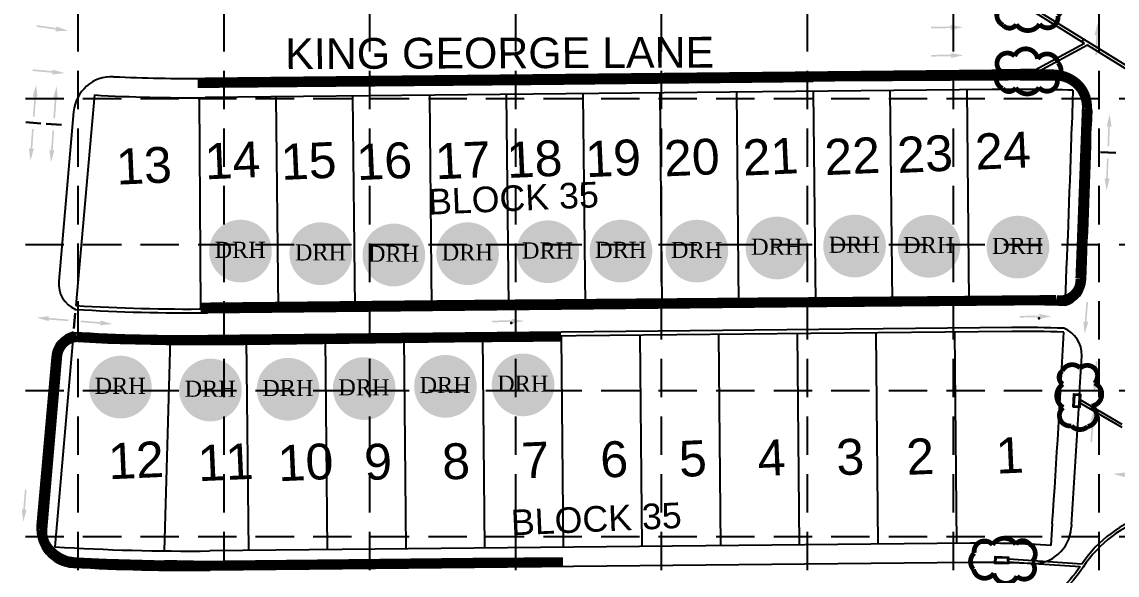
# Model space of a CAD drawing. Header units: feet. Extents: x 6037 to 11520, y 4436 to 7866.
# Drawn here: x 9601 to 10243, y 6300 to 6624 of the extents above; entities that cross this region are included whole.
import ezdxf
from ezdxf.enums import TextEntityAlignment as Align

# ---------------------------------------------------------------- set-up
doc = ezdxf.new("R2010")
doc.units = ezdxf.units.FT
doc.header["$LTSCALE"] = 0.4
doc.header["$MEASUREMENT"] = 0
doc.linetypes.add('DASHED2', pattern=[0.375, 0.25, -0.125])
doc.linetypes.add('HIDDEN', pattern=[0.375, 0.25, -0.125])
for name, color, linetype in [('1 BLOCK NUMBER', 7, 'Continuous'), ('1 DR HORTON LOT', 7, 'Continuous'), ('1 EROSION BLANKET', 84, 'Continuous'), ('1 LOT NUMBER', 7, 'Continuous'), ('1 STREET NAMES', 7, 'Continuous'), ('BASE', 7, 'Continuous'), ('grid', 254, 'HIDDEN'), ('LOTLINE', 7, 'Continuous'), ('PAVING', 7, 'Continuous'), ('ROW', 7, 'Continuous'), ('STORM', 7, 'Continuous'), ('STORM INLET', 7, 'Continuous')]:
    doc.layers.add(name, color=color, linetype=linetype)
doc.styles.add('DRHorton', font='dutcheb.ttf')
doc.styles.get("Standard").update_dxf_attribs({"font": 'ARIAL.TTF'})

# ---------------------------------------------------------------- blocks, each defined once
blk = doc.blocks.new('DRHorton')
h = blk.add_hatch(color=1)
h.paths.add_polyline_path([(78.7, 25.78, 1), (40.43, 25.78, 1)])
h.paths.add_polyline_path([(42.33, 17.91), (76.5, 17.91), (76.5, 34.87), (42.33, 34.87)], flags=24)
at = {"layer": 'BASE', "color": 176, "style": 'DRHorton'}
blk.add_text('DRH', height=9.814, dxfattribs=at).set_placement((59.39, 21.64), align=Align.CENTER)

msp = doc.modelspace()

# ---------------------------------------------------------------- hatches: boundary and pattern name
at = {"layer": 'PAVING'}
h = msp.add_hatch(color=256, dxfattribs=at)
edge = h.paths.add_edge_path()
edge.add_line((9620.86, 6620.64), (9621.38, 6619.99))
edge.add_line((9621.38, 6619.99), (9609.6, 6621.74))
edge.add_line((9609.6, 6621.74), (9609.45, 6620.78))
edge.add_line((9609.45, 6620.78), (9621.23, 6619.03))
edge.add_line((9621.23, 6619.03), (9620.52, 6618.45))
edge.add_line((9620.52, 6618.45), (9620.52, 6618.45))
edge.add_ellipse((9621.12, 6618.31), major_axis=(-0.623, 0.092), ratio=0.285714, start_angle=345.50328, end_angle=485.83153)
edge.add_line((9621.46, 6618.11), (9621.46, 6618.12))
edge.add_line((9621.46, 6618.12), (9628.03, 6618.48))
edge.add_line((9628.03, 6618.48), (9621.84, 6620.69))
edge.add_line((9621.84, 6620.69), (9621.84, 6620.69))
edge.add_ellipse((9621.46, 6620.6), major_axis=(-0.623, 0.092), ratio=0.285714, start_angle=235.27307, end_angle=377.18267)
edge.add_line((9620.86, 6620.64), (9620.86, 6620.64))
edge.add_line((9620.86, 6620.64), (9620.86, 6620.64))
edge.add_line((9620.86, 6620.64), (9620.86, 6620.64))
h = msp.add_hatch(color=256, dxfattribs=at)
edge = h.paths.add_edge_path()
edge.add_line((10145.32, 6621.51), (10145.93, 6620.95))
edge.add_line((10145.93, 6620.95), (10134.02, 6620.84))
edge.add_line((10134.02, 6620.84), (10134.03, 6619.87))
edge.add_line((10134.03, 6619.87), (10145.94, 6619.99))
edge.add_line((10145.94, 6619.99), (10145.33, 6619.3))
edge.add_line((10145.33, 6619.3), (10145.33, 6619.3))
edge.add_ellipse((10145.94, 6619.26), major_axis=(-0.63, -0.006), ratio=0.285714, start_angle=345.50328, end_angle=485.83153)
edge.add_line((10146.31, 6619.11), (10146.31, 6619.12))
edge.add_line((10146.31, 6619.12), (10152.74, 6620.5))
edge.add_line((10152.74, 6620.5), (10146.28, 6621.72))
edge.add_line((10146.28, 6621.72), (10146.28, 6621.72))
edge.add_ellipse((10145.92, 6621.57), major_axis=(-0.63, -0.006), ratio=0.285714, start_angle=235.27307, end_angle=377.18267)
edge.add_line((10145.32, 6621.51), (10145.32, 6621.51))
edge.add_line((10145.32, 6621.51), (10145.32, 6621.51))
edge.add_line((10145.32, 6621.51), (10145.32, 6621.51))
h = msp.add_hatch(color=256, dxfattribs=at)
edge = h.paths.add_edge_path()
edge.add_line((10232.41, 6615.54), (10231.88, 6616.17))
edge.add_line((10231.88, 6616.17), (10231.33, 6604.27))
edge.add_line((10231.33, 6604.27), (10230.37, 6604.32))
edge.add_line((10230.37, 6604.32), (10230.91, 6616.21))
edge.add_line((10230.91, 6616.21), (10230.2, 6615.63))
edge.add_line((10230.2, 6615.63), (10230.2, 6615.63))
edge.add_ellipse((10230.18, 6616.24), major_axis=(-0.029, -0.629), ratio=0.285714, start_angle=-125.83153, end_angle=14.49672, ccw=False)
edge.add_line((10230.05, 6616.61), (10230.05, 6616.61))
edge.add_line((10230.05, 6616.61), (10231.67, 6622.99))
edge.add_line((10231.67, 6622.99), (10232.66, 6616.49))
edge.add_line((10232.66, 6616.49), (10232.66, 6616.49))
edge.add_ellipse((10232.49, 6616.14), major_axis=(-0.029, -0.629), ratio=0.285714, start_angle=-17.18267, end_angle=124.72693, ccw=False)
edge.add_line((10232.41, 6615.54), (10232.41, 6615.54))
edge.add_line((10232.41, 6615.54), (10232.41, 6615.54))
edge.add_line((10232.41, 6615.54), (10232.41, 6615.54))
h = msp.add_hatch(color=256, dxfattribs=at)
edge = h.paths.add_edge_path()
edge.add_line((10145.42, 6605.02), (10146.03, 6604.47))
edge.add_line((10146.03, 6604.47), (10134.12, 6604.28))
edge.add_line((10134.12, 6604.28), (10134.14, 6603.32))
edge.add_line((10134.14, 6603.32), (10146.05, 6603.5))
edge.add_line((10146.05, 6603.5), (10145.44, 6602.81))
edge.add_line((10145.44, 6602.81), (10145.44, 6602.81))
edge.add_ellipse((10146.05, 6602.77), major_axis=(-0.63, -0.01), ratio=0.285714, start_angle=345.50328, end_angle=485.83153)
edge.add_line((10146.42, 6602.63), (10146.42, 6602.63))
edge.add_line((10146.42, 6602.63), (10152.84, 6604.06))
edge.add_line((10152.84, 6604.06), (10146.37, 6605.24))
edge.add_line((10146.37, 6605.24), (10146.37, 6605.24))
edge.add_ellipse((10146.02, 6605.09), major_axis=(-0.63, -0.01), ratio=0.285714, start_angle=235.27307, end_angle=377.18267)
edge.add_line((10145.42, 6605.02), (10145.42, 6605.02))
edge.add_line((10145.42, 6605.02), (10145.42, 6605.02))
edge.add_line((10145.42, 6605.02), (10145.42, 6605.02))
h = msp.add_hatch(color=256, dxfattribs=at)
edge = h.paths.add_edge_path()
edge.add_line((9618.62, 6595.39), (9619.17, 6594.77))
edge.add_line((9619.17, 6594.77), (9607.31, 6595.84))
edge.add_line((9607.31, 6595.84), (9607.22, 6594.88))
edge.add_line((9607.22, 6594.88), (9619.09, 6593.81))
edge.add_line((9619.09, 6593.81), (9618.41, 6593.18))
edge.add_line((9618.41, 6593.18), (9618.41, 6593.18))
edge.add_ellipse((9619.01, 6593.08), major_axis=(-0.628, 0.057), ratio=0.285714, start_angle=345.50328, end_angle=485.83153)
edge.add_line((9619.36, 6592.9), (9619.36, 6592.9))
edge.add_line((9619.36, 6592.9), (9625.9, 6593.65))
edge.add_line((9625.9, 6593.65), (9619.59, 6595.5))
edge.add_line((9619.59, 6595.5), (9619.59, 6595.5))
edge.add_ellipse((9619.22, 6595.38), major_axis=(-0.628, 0.057), ratio=0.285714, start_angle=235.27307, end_angle=377.18267)
edge.add_line((9618.62, 6595.39), (9618.62, 6595.39))
edge.add_line((9618.62, 6595.39), (9618.62, 6595.39))
edge.add_line((9618.62, 6595.39), (9618.62, 6595.39))
at = {"layer": 'PAVING', "linetype": 'Continuous', "lineweight": 30}
h = msp.add_hatch(color=256, dxfattribs=at)
edge = h.paths.add_edge_path()
edge.add_line((9609.76, 6579.33), (9609.25, 6579.98))
edge.add_line((9609.25, 6579.98), (9608.36, 6568.1))
edge.add_line((9608.36, 6568.1), (9607.4, 6568.17))
edge.add_line((9607.4, 6568.17), (9608.28, 6580.05))
edge.add_line((9608.28, 6580.05), (9607.55, 6579.49))
edge.add_line((9607.55, 6579.49), (9607.55, 6579.48))
edge.add_ellipse((9607.55, 6580.1), major_axis=(-0.047, -0.628), ratio=0.285714, start_angle=-125.83153, end_angle=14.49672, ccw=False)
edge.add_line((9607.43, 6580.47), (9607.44, 6580.47))
edge.add_line((9607.44, 6580.47), (9609.24, 6586.8))
edge.add_line((9609.24, 6586.8), (9610.04, 6580.28))
edge.add_line((9610.04, 6580.28), (9610.03, 6580.28))
edge.add_ellipse((9609.86, 6579.93), major_axis=(-0.047, -0.628), ratio=0.285714, start_angle=-17.18267, end_angle=124.72693, ccw=False)
edge.add_line((9609.76, 6579.33), (9609.76, 6579.33))
edge.add_line((9609.76, 6579.33), (9609.76, 6579.33))
edge.add_line((9609.76, 6579.33), (9609.76, 6579.33))
h = msp.add_hatch(color=256, dxfattribs=at)
edge = h.paths.add_edge_path()
edge.add_line((9621.76, 6578.4), (9621.24, 6579.05))
edge.add_line((9621.24, 6579.05), (9620.36, 6567.17))
edge.add_line((9620.36, 6567.17), (9619.39, 6567.24))
edge.add_line((9619.39, 6567.24), (9620.27, 6579.12))
edge.add_line((9620.27, 6579.12), (9619.55, 6578.55))
edge.add_line((9619.55, 6578.55), (9619.54, 6578.55))
edge.add_ellipse((9619.54, 6579.16), major_axis=(-0.047, -0.628), ratio=0.285714, start_angle=-125.83153, end_angle=14.49672, ccw=False)
edge.add_line((9619.43, 6579.54), (9619.43, 6579.54))
edge.add_line((9619.43, 6579.54), (9621.23, 6585.87))
edge.add_line((9621.23, 6585.87), (9622.03, 6579.34))
edge.add_line((9622.03, 6579.34), (9622.03, 6579.34))
edge.add_ellipse((9621.85, 6579), major_axis=(-0.047, -0.628), ratio=0.285714, start_angle=-17.18267, end_angle=124.72693, ccw=False)
edge.add_line((9621.75, 6578.4), (9621.76, 6578.4))
edge.add_line((9621.76, 6578.4), (9621.76, 6578.4))
edge.add_line((9621.76, 6578.4), (9621.76, 6578.4))
h = msp.add_hatch(color=256, dxfattribs=at)
edge = h.paths.add_edge_path()
edge.add_line((10237.32, 6562.08), (10237.9, 6562.66))
edge.add_line((10237.9, 6562.66), (10237.43, 6550.76))
edge.add_line((10237.43, 6550.76), (10238.4, 6550.72))
edge.add_line((10238.4, 6550.72), (10238.87, 6562.62))
edge.add_line((10238.87, 6562.62), (10239.53, 6561.98))
edge.add_line((10239.53, 6561.98), (10239.53, 6561.98))
edge.add_ellipse((10239.6, 6562.58), major_axis=(-0.025, -0.63), ratio=0.285714, start_angle=345.50328, end_angle=485.83153)
edge.add_line((10239.76, 6562.95), (10239.76, 6562.95))
edge.add_line((10239.76, 6562.95), (10238.69, 6569.44))
edge.add_line((10238.69, 6569.44), (10237.15, 6563.04))
edge.add_line((10237.15, 6563.04), (10237.15, 6563.05))
edge.add_ellipse((10237.29, 6562.68), major_axis=(-0.025, -0.63), ratio=0.285714, start_angle=235.27307, end_angle=377.18267)
edge.add_line((10237.32, 6562.08), (10237.32, 6562.08))
edge.add_line((10237.32, 6562.08), (10237.32, 6562.08))
edge.add_line((10237.32, 6562.08), (10237.32, 6562.08))
h = msp.add_hatch(color=256, dxfattribs=at)
edge = h.paths.add_edge_path()
edge.add_line((9607.6, 6549.61), (9607, 6549.04))
edge.add_line((9607, 6549.04), (9607.84, 6560.92))
edge.add_line((9607.84, 6560.92), (9606.88, 6560.99))
edge.add_line((9606.88, 6560.99), (9606.03, 6549.11))
edge.add_line((9606.03, 6549.11), (9605.39, 6549.78))
edge.add_line((9605.39, 6549.78), (9605.39, 6549.78))
edge.add_ellipse((9605.3, 6549.17), major_axis=(0.045, 0.629), ratio=0.285714, start_angle=345.50328, end_angle=485.83153)
edge.add_line((9605.13, 6548.82), (9605.13, 6548.82))
edge.add_line((9605.13, 6548.82), (9606, 6542.29))
edge.add_line((9606, 6542.29), (9607.73, 6548.64))
edge.add_line((9607.73, 6548.64), (9607.73, 6548.64))
edge.add_ellipse((9607.61, 6549), major_axis=(0.045, 0.629), ratio=0.285714, start_angle=235.27307, end_angle=377.18267)
edge.add_line((9607.6, 6549.61), (9607.6, 6549.61))
edge.add_line((9607.6, 6549.61), (9607.6, 6549.61))
edge.add_line((9607.6, 6549.61), (9607.6, 6549.61))
h = msp.add_hatch(color=256, dxfattribs=at)
edge = h.paths.add_edge_path()
edge.add_line((9619.59, 6548.67), (9618.99, 6548.11))
edge.add_line((9618.99, 6548.11), (9619.83, 6559.99))
edge.add_line((9619.83, 6559.99), (9618.87, 6560.06))
edge.add_line((9618.87, 6560.06), (9618.02, 6548.18))
edge.add_line((9618.02, 6548.18), (9617.39, 6548.84))
edge.add_line((9617.39, 6548.84), (9617.38, 6548.85))
edge.add_ellipse((9617.3, 6548.24), major_axis=(0.045, 0.629), ratio=0.285714, start_angle=345.50328, end_angle=485.83153)
edge.add_line((9617.12, 6547.88), (9617.13, 6547.88))
edge.add_line((9617.13, 6547.88), (9617.99, 6541.36))
edge.add_line((9617.99, 6541.36), (9619.73, 6547.7))
edge.add_line((9619.73, 6547.7), (9619.72, 6547.7))
edge.add_ellipse((9619.6, 6548.07), major_axis=(0.045, 0.629), ratio=0.285714, start_angle=235.27307, end_angle=377.18267)
edge.add_line((9619.59, 6548.68), (9619.59, 6548.67))
edge.add_line((9619.59, 6548.67), (9619.59, 6548.67))
edge.add_line((9619.59, 6548.67), (9619.59, 6548.67))
h = msp.add_hatch(color=256, dxfattribs=at)
edge = h.paths.add_edge_path()
edge.add_line((10236.09, 6532.3), (10236.63, 6531.67))
edge.add_line((10236.63, 6531.67), (10237.14, 6543.57))
edge.add_line((10237.14, 6543.57), (10238.1, 6543.53))
edge.add_line((10238.1, 6543.53), (10237.6, 6531.63))
edge.add_line((10237.6, 6531.63), (10238.31, 6532.22))
edge.add_line((10238.31, 6532.22), (10238.31, 6532.22))
edge.add_ellipse((10238.33, 6531.61), major_axis=(0.027, 0.63), ratio=0.285714, start_angle=-125.83153, end_angle=14.49672, ccw=False)
edge.add_line((10238.46, 6531.23), (10238.46, 6531.23))
edge.add_line((10238.46, 6531.23), (10236.86, 6524.85))
edge.add_line((10236.86, 6524.85), (10235.85, 6531.35))
edge.add_line((10235.85, 6531.35), (10235.85, 6531.35))
edge.add_ellipse((10236.02, 6531.7), major_axis=(0.027, 0.63), ratio=0.285714, start_angle=-17.18267, end_angle=124.72693, ccw=False)
edge.add_line((10236.1, 6532.3), (10236.09, 6532.3))
edge.add_line((10236.09, 6532.3), (10236.09, 6532.3))
edge.add_line((10236.09, 6532.3), (10236.09, 6532.3))
at = {"layer": 'PAVING'}
h = msp.add_hatch(color=256, dxfattribs=at)
edge = h.paths.add_edge_path()
edge.add_line((10223.61, 6448.35), (10224.13, 6447.7))
edge.add_line((10224.13, 6447.7), (10225.07, 6459.57))
edge.add_line((10225.07, 6459.57), (10226.03, 6459.5))
edge.add_line((10226.03, 6459.5), (10225.09, 6447.63))
edge.add_line((10225.09, 6447.63), (10225.82, 6448.19))
edge.add_line((10225.82, 6448.19), (10225.82, 6448.19))
edge.add_ellipse((10225.82, 6447.58), major_axis=(0.05, 0.628), ratio=0.285714, start_angle=-125.83153, end_angle=14.49672, ccw=False)
edge.add_line((10225.94, 6447.2), (10225.94, 6447.2))
edge.add_line((10225.94, 6447.2), (10224.1, 6440.88))
edge.add_line((10224.1, 6440.88), (10223.34, 6447.41))
edge.add_line((10223.34, 6447.41), (10223.34, 6447.41))
edge.add_ellipse((10223.51, 6447.75), major_axis=(0.05, 0.628), ratio=0.285714, start_angle=-17.18267, end_angle=124.72693, ccw=False)
edge.add_line((10223.62, 6448.35), (10223.61, 6448.35))
edge.add_line((10223.61, 6448.35), (10223.61, 6448.35))
edge.add_line((10223.61, 6448.35), (10223.61, 6448.35))
at = {"layer": 'PAVING', "linetype": 'Continuous', "lineweight": 30}
h = msp.add_hatch(color=256, dxfattribs=at)
edge = h.paths.add_edge_path()
edge.add_line((9616.85, 6448.69), (9616.29, 6449.3))
edge.add_line((9616.29, 6449.3), (9628.16, 6448.34))
edge.add_line((9628.16, 6448.34), (9628.24, 6449.3))
edge.add_line((9628.24, 6449.3), (9616.37, 6450.27))
edge.add_line((9616.37, 6450.27), (9617.04, 6450.9))
edge.add_line((9617.04, 6450.9), (9617.04, 6450.9))
edge.add_ellipse((9616.43, 6450.99), major_axis=(0.628, -0.051), ratio=0.285714, start_angle=345.50328, end_angle=485.83153)
edge.add_line((9616.08, 6451.17), (9616.08, 6451.17))
edge.add_line((9616.08, 6451.17), (9609.55, 6450.37))
edge.add_line((9609.55, 6450.37), (9615.87, 6448.57))
edge.add_line((9615.87, 6448.57), (9615.87, 6448.57))
edge.add_ellipse((9616.24, 6448.69), major_axis=(0.628, -0.051), ratio=0.285714, start_angle=235.27307, end_angle=377.18267)
edge.add_line((9616.85, 6448.69), (9616.85, 6448.69))
edge.add_line((9616.85, 6448.69), (9616.85, 6448.69))
edge.add_line((9616.85, 6448.69), (9616.85, 6448.69))
h = msp.add_hatch(color=256, dxfattribs=at)
edge = h.paths.add_edge_path()
edge.add_line((9646.55, 6446.23), (9647.2, 6446.74))
edge.add_line((9647.2, 6446.74), (9635.33, 6447.74))
edge.add_line((9635.33, 6447.74), (9635.41, 6448.71))
edge.add_line((9635.41, 6448.71), (9647.28, 6447.71))
edge.add_line((9647.28, 6447.71), (9646.72, 6448.44))
edge.add_line((9646.72, 6448.44), (9646.72, 6448.44))
edge.add_ellipse((9647.33, 6448.43), major_axis=(-0.628, 0.053), ratio=0.285714, start_angle=-125.83153, end_angle=14.49672, ccw=False)
edge.add_line((9647.71, 6448.55), (9647.71, 6448.55))
edge.add_line((9647.71, 6448.55), (9654.02, 6446.68))
edge.add_line((9654.02, 6446.68), (9647.49, 6445.95))
edge.add_line((9647.49, 6445.95), (9647.49, 6445.95))
edge.add_ellipse((9647.14, 6446.13), major_axis=(-0.628, 0.053), ratio=0.285714, start_angle=-17.18267, end_angle=124.72693, ccw=False)
edge.add_line((9646.55, 6446.23), (9646.55, 6446.23))
edge.add_line((9646.55, 6446.23), (9646.55, 6446.23))
edge.add_line((9646.55, 6446.23), (9646.55, 6446.23))
h = msp.add_hatch(color=256, dxfattribs=at)
edge = h.paths.add_edge_path()
edge.add_line((9887.92, 6449.47), (9888.54, 6448.79))
edge.add_line((9888.54, 6448.79), (9876.64, 6448.69))
edge.add_line((9876.64, 6448.69), (9876.65, 6447.72))
edge.add_line((9876.65, 6447.72), (9888.55, 6447.82))
edge.add_line((9888.55, 6447.82), (9887.95, 6447.25))
edge.add_line((9887.95, 6447.25), (9887.95, 6447.25))
edge.add_ellipse((9888.56, 6447.2), major_axis=(-0.63, -0.005), ratio=0.285714, start_angle=342.81733, end_angle=484.72693)
edge.add_line((9888.92, 6447.06), (9888.92, 6447.06))
edge.add_line((9888.92, 6447.06), (9895.35, 6448.39))
edge.add_line((9895.35, 6448.39), (9888.9, 6449.67))
edge.add_line((9888.9, 6449.67), (9888.9, 6449.67))
edge.add_ellipse((9888.53, 6449.52), major_axis=(-0.63, -0.005), ratio=0.285714, start_angle=234.16847, end_angle=374.49672)
edge.add_line((9887.92, 6449.47), (9887.92, 6449.47))
edge.add_line((9887.92, 6449.47), (9887.92, 6449.47))
h = msp.add_hatch(color=256, dxfattribs=at)
edge = h.paths.add_edge_path()
edge.add_line((10197.2, 6452.21), (10197.82, 6451.53))
edge.add_line((10197.82, 6451.53), (10185.91, 6451.43))
edge.add_line((10185.91, 6451.43), (10185.92, 6450.46))
edge.add_line((10185.92, 6450.46), (10197.83, 6450.56))
edge.add_line((10197.83, 6450.56), (10197.23, 6450))
edge.add_line((10197.23, 6450), (10197.23, 6449.99))
edge.add_ellipse((10197.83, 6449.95), major_axis=(-0.63, -0.005), ratio=0.285714, start_angle=342.81733, end_angle=484.72693)
edge.add_line((10198.19, 6449.8), (10198.19, 6449.8))
edge.add_line((10198.19, 6449.8), (10204.63, 6451.14))
edge.add_line((10204.63, 6451.14), (10198.17, 6452.41))
edge.add_line((10198.17, 6452.41), (10198.17, 6452.41))
edge.add_ellipse((10197.81, 6452.26), major_axis=(-0.63, -0.005), ratio=0.285714, start_angle=234.16847, end_angle=374.49672)
edge.add_line((10197.2, 6452.21), (10197.2, 6452.21))
edge.add_line((10197.2, 6452.21), (10197.2, 6452.21))
at = {"layer": 'PAVING'}
h = msp.add_hatch(color=256, dxfattribs=at)
edge = h.paths.add_edge_path()
edge.add_line((10229.13, 6413.58), (10229.65, 6412.93))
edge.add_line((10229.65, 6412.93), (10230.59, 6424.8))
edge.add_line((10230.59, 6424.8), (10231.55, 6424.72))
edge.add_line((10231.55, 6424.72), (10230.61, 6412.85))
edge.add_line((10230.61, 6412.85), (10231.34, 6413.41))
edge.add_line((10231.34, 6413.41), (10231.34, 6413.41))
edge.add_ellipse((10231.34, 6412.8), major_axis=(0.05, 0.628), ratio=0.285714, start_angle=-125.83153, end_angle=14.49672, ccw=False)
edge.add_line((10231.46, 6412.42), (10231.45, 6412.42))
edge.add_line((10231.45, 6412.42), (10229.62, 6406.1))
edge.add_line((10229.62, 6406.1), (10228.86, 6412.63))
edge.add_line((10228.86, 6412.63), (10228.86, 6412.63))
edge.add_ellipse((10229.03, 6412.98), major_axis=(0.05, 0.628), ratio=0.285714, start_angle=-17.18267, end_angle=124.72693, ccw=False)
edge.add_line((10229.13, 6413.58), (10229.13, 6413.58))
edge.add_line((10229.13, 6413.58), (10229.13, 6413.58))
edge.add_line((10229.13, 6413.58), (10229.13, 6413.58))
h = msp.add_hatch(color=256, dxfattribs=at)
edge = h.paths.add_edge_path()
edge.add_line((10229.85, 6388.69), (10229.34, 6389.34))
edge.add_line((10229.34, 6389.34), (10228.42, 6377.46))
edge.add_line((10228.42, 6377.46), (10227.46, 6377.53))
edge.add_line((10227.46, 6377.53), (10228.37, 6389.41))
edge.add_line((10228.37, 6389.41), (10227.64, 6388.85))
edge.add_line((10227.64, 6388.85), (10227.64, 6388.84))
edge.add_ellipse((10227.64, 6389.46), major_axis=(-0.048, -0.628), ratio=0.285714, start_angle=-125.83153, end_angle=14.49672, ccw=False)
edge.add_line((10227.53, 6389.83), (10227.53, 6389.83))
edge.add_line((10227.53, 6389.83), (10229.35, 6396.16))
edge.add_line((10229.35, 6396.16), (10230.13, 6389.63))
edge.add_line((10230.13, 6389.63), (10230.12, 6389.63))
edge.add_ellipse((10229.95, 6389.28), major_axis=(-0.048, -0.628), ratio=0.285714, start_angle=-17.18267, end_angle=124.72693, ccw=False)
edge.add_line((10229.85, 6388.69), (10229.85, 6388.69))
edge.add_line((10229.85, 6388.69), (10229.85, 6388.69))
edge.add_line((10229.85, 6388.69), (10229.85, 6388.69))
at = {"layer": 'PAVING', "linetype": 'Continuous', "lineweight": 30}
h = msp.add_hatch(color=256, dxfattribs=at)
edge = h.paths.add_edge_path()
edge.add_line((10248.23, 6359.42), (10247.59, 6358.9))
edge.add_line((10247.59, 6358.9), (10259.47, 6358.08))
edge.add_line((10259.47, 6358.08), (10259.4, 6357.11))
edge.add_line((10259.4, 6357.11), (10247.52, 6357.94))
edge.add_line((10247.52, 6357.94), (10248.09, 6357.21))
edge.add_line((10248.09, 6357.21), (10248.09, 6357.21))
edge.add_ellipse((10247.48, 6357.21), major_axis=(0.629, -0.044), ratio=0.285714, start_angle=-125.83153, end_angle=14.49672, ccw=False)
edge.add_line((10247.1, 6357.09), (10247.1, 6357.09))
edge.add_line((10247.1, 6357.09), (10240.76, 6358.87))
edge.add_line((10240.76, 6358.87), (10247.29, 6359.69))
edge.add_line((10247.29, 6359.69), (10247.29, 6359.69))
edge.add_ellipse((10247.64, 6359.52), major_axis=(0.629, -0.044), ratio=0.285714, start_angle=-17.18267, end_angle=124.72693, ccw=False)
edge.add_line((10248.23, 6359.42), (10248.23, 6359.42))
edge.add_line((10248.23, 6359.42), (10248.23, 6359.42))
edge.add_line((10248.23, 6359.42), (10248.23, 6359.42))
at = {"layer": 'PAVING'}
h = msp.add_hatch(color=256, dxfattribs=at)
edge = h.paths.add_edge_path()
edge.add_line((9601.22, 6338.45), (9601.73, 6337.8))
edge.add_line((9601.73, 6337.8), (9602.68, 6349.67))
edge.add_line((9602.68, 6349.67), (9603.64, 6349.6))
edge.add_line((9603.64, 6349.6), (9602.7, 6337.73))
edge.add_line((9602.7, 6337.73), (9603.43, 6338.29))
edge.add_line((9603.43, 6338.29), (9603.43, 6338.29))
edge.add_ellipse((9603.43, 6337.68), major_axis=(0.05, 0.628), ratio=0.285714, start_angle=-125.83153, end_angle=14.49672, ccw=False)
edge.add_line((9603.54, 6337.3), (9603.54, 6337.3))
edge.add_line((9603.54, 6337.3), (9601.71, 6330.98))
edge.add_line((9601.71, 6330.98), (9600.94, 6337.51))
edge.add_line((9600.94, 6337.51), (9600.94, 6337.51))
edge.add_ellipse((9601.12, 6337.86), major_axis=(0.05, 0.628), ratio=0.285714, start_angle=-17.18267, end_angle=124.72693, ccw=False)
edge.add_line((9601.22, 6338.45), (9601.22, 6338.45))
edge.add_line((9601.22, 6338.45), (9601.22, 6338.45))
edge.add_line((9601.22, 6338.45), (9601.22, 6338.45))

# ---------------------------------------------------------------- linework, layer by layer
at = {"layer": '1 EROSION BLANKET', "const_width": 5.92}
for points in [[(10062.36, 6591.59), (10182.17, 6592.28), (10207.2, 6592.18, -0.433336), (10225.37, 6572.64), (10221.62, 6473.51, -0.501462), (10207.3, 6460.69), (10065.76, 6459.43)], [(9686.75, 6305.15), (9649.66, 6306.19), (9632.35, 6306.98), (9627.13, 6307.78), (9623.22, 6309.52), (9620.25, 6311.4), (9617.75, 6313.72, -0.225458), (9612.85, 6325.99), (9621.59, 6427.75, -0.36743), (9632.97, 6439.03), (9652.62, 6437.95), (9689.39, 6437.15)]]:
    msp.add_lwpolyline(points, format="xyb", dxfattribs=at)
for points in [[(9704, 6587.86), (9904.16, 6589.57), (9963.15, 6590.2), (10065.03, 6591.28)], [(10066.68, 6459.46), (10040.15, 6459.3), (9850.46, 6457.74), (9705.77, 6456.25)], [(9687.82, 6437.2), (9689.33, 6437.18), (9726.59, 6437.18), (9858.65, 6438.85), (9917.07, 6439.32)], [(9918.19, 6307.08), (9869.12, 6306.79), (9707.86, 6305.06), (9684.45, 6305.53)]]:
    msp.add_lwpolyline(points, dxfattribs=at)
at = {"layer": 'BASE', "color": 170, "const_width": 2.8}
for points in [[(10197.61, 6622.33, 0.520567), (10197.61, 6622.33, 0.765195), (10208.34, 6627.2, 0.417879), (10208.79, 6636.72, 0.6649), (10196.85, 6639.04, 0.744833), (10183.34, 6640.72, 0.975642), (10174.55, 6632.34, 0.520567), (10176.23, 6621.75, 0.520567), (10183.97, 6622.14, 0.540264), (10197.61, 6622.33)], [(10197.28, 6585.23, 0.520567), (10197.28, 6585.23, 0.765195), (10208, 6590.1, 0.417879), (10208.45, 6599.62, 0.6649), (10196.51, 6601.93, 0.744833), (10183, 6603.61, 0.975642), (10174.21, 6595.23, 0.520567), (10175.89, 6584.64, 0.520567), (10183.63, 6585.03, 0.540264), (10197.28, 6585.23)], [(10211.47, 6397.78, 0.520567), (10211.47, 6397.78, 0.765195), (10216.34, 6387.05, 0.417879), (10225.86, 6386.61, 0.6649), (10228.17, 6398.55, 0.744833), (10229.86, 6412.05, 0.975642), (10221.47, 6420.85, 0.520567), (10210.88, 6419.16, 0.520567), (10211.28, 6411.43, 0.540264), (10211.47, 6397.78)], [(10170.06, 6317.37, 0.520567), (10170.06, 6317.37, 0.765195), (10159.34, 6312.5, 0.417879), (10158.89, 6302.98, 0.6649), (10170.83, 6300.66, 0.744833), (10184.34, 6298.98, 0.975642), (10193.13, 6307.36, 0.520567), (10191.45, 6317.95, 0.520567), (10183.71, 6317.56, 0.540264), (10170.06, 6317.37)]]:
    msp.add_lwpolyline(points, format="xyb", close=True, dxfattribs=at)
at = {"layer": 'grid', "color": 252, "linetype": 'DASHED2', "ltscale": 225}
for p, q in [((9633.7, 7776.26), (9633.7, 4782.14)), ((9719.24, 7776.26), (9719.24, 4782.14)), ((9804.77, 7776.26), (9804.77, 4782.14)), ((9890.31, 7776.26), (9890.31, 4782.14)), ((9975.85, 7776.26), (9975.85, 4782.14)), ((10061.38, 7776.26), (10061.38, 4782.14)), ((10146.92, 7776.26), (10146.92, 4782.14)), ((10232.45, 7776.26), (10232.45, 4782.14)), ((6126.74, 6578.76), (11429.95, 6578.76)), ((6126.74, 6493.23), (11429.95, 6493.23)), ((6126.74, 6407.69), (11429.95, 6407.69)), ((6126.74, 6322.16), (11429.95, 6322.16))]:
    msp.add_line(p, q, dxfattribs=at)
at = {"layer": 'LOTLINE'}
for p, q in [((9976.35, 6458.22), (9975.09, 6581.99)), ((10021.36, 6458.68), (10020.1, 6582.44)), ((10066.36, 6459.14), (10065.1, 6582.9)), ((10111.37, 6459.59), (10110.11, 6583.36)), ((10156.37, 6460.05), (10155.11, 6583.82)), ((9705.87, 6455.48), (9705.05, 6579.25)), ((9751.32, 6455.93), (9750.06, 6579.7)), ((9796.32, 6456.39), (9795.06, 6580.16)), ((9841.33, 6456.85), (9840.07, 6580.61)), ((9886.34, 6457.3), (9885.08, 6581.07)), ((9931.34, 6457.76), (9930.08, 6581.53)), ((10055.44, 6441.02), (10056.7, 6317.25)), ((10101.57, 6441.49), (10102.83, 6317.72)), ((10147.7, 6441.96), (10148.96, 6318.19)), ((9687.77, 6437.5), (9684.31, 6313.76)), ((9732.52, 6437.74), (9733.78, 6313.97)), ((9778.65, 6438.2), (9779.91, 6314.44)), ((9824.78, 6438.67), (9826.04, 6314.91)), ((9870.91, 6439.14), (9872.17, 6315.38)), ((9917.04, 6439.61), (9918.3, 6315.85)), ((9963.17, 6440.08), (9964.43, 6316.31)), ((10009.31, 6440.55), (10010.56, 6316.78))]:
    msp.add_line(p, q, dxfattribs=at)
at = {"layer": 'PAVING'}
for p, q in [((10169.62, 6595.22), (9708.37, 6590.53)), ((9631.25, 6571), (9622.52, 6471.68)), ((10228.01, 6571.96), (10227.74, 6562.46)), ((10181.19, 6458.05), (9709.77, 6453.26)), ((10181.33, 6444.55), (9709.9, 6439.76)), ((9618.63, 6427.33), (9609.96, 6328.73)), ((10216.27, 6329.01), (10216.15, 6327.2)), ((10157.02, 6307.02), (9711.3, 6302.49))]:
    msp.add_line(p, q, dxfattribs=at)
at = {"layer": 'PAVING', "linetype": 'Continuous', "lineweight": 30}
for p, q in [((9603.14, 6564.9), (9612.11, 6564.2)), ((9615.13, 6563.96), (9624.1, 6563.27)), ((10242.26, 6546.94), (10233.27, 6547.35)), ((9632.18, 6453), (9631.39, 6444.04))]:
    msp.add_line(p, q, dxfattribs=at)
at = {"layer": 'PAVING'}
for centre, radius, start, end in [((10183.18, 5261.91), 1333.38, 89.02405, 90.58281), ((10205.51, 6572.59), 22.5, 358.3825, 89.02405), ((9653.67, 6569.03), 22.5, 87.31824, 174.97762), ((9698.79, 7532.28), 941.8, 267.31824, 270.58281), ((4620.78, 6720.79), 5609.19, 357.46447, 358.3825), ((9638.78, 6470.25), 16.32, 174.97763, 246.89761), ((10208.18, 6473.37), 16.32, 285.55645, 357.46447), ((9698.79, 7532.28), 1079.08, 266.47143, 270.58281), ((10188.13, 5776.21), 681.88, 87.9467, 90.58281), ((9634.88, 6425.9), 16.32, 103.05764, 174.97762), ((9698.79, 7532.28), 1092.58, 266.45296, 270.58281), ((10188.13, 5776.21), 668.38, 87.96589, 90.58281), ((10206.04, 6428.92), 16.32, 357.00859, 69.12552), ((4620.78, 6720.79), 5609.19, 355.9948, 357.00859), ((9632.38, 6326.76), 22.5, 174.97763, 266.84688), ((10193.7, 6328.77), 22.5, 267.06899, 355.9948), ((10162.92, 5727.57), 579.49, 87.06899, 90.58281), ((9698.79, 7532.28), 1229.86, 266.84688, 270.58281)]:
    msp.add_arc(centre, radius, start, end, dxfattribs=at)
at = {"layer": 'PAVING', "linetype": 'Continuous', "lineweight": 30}
for p in [(9887.95, 6447.25), (10197.23, 6450)]:
    msp.add_point(p, dxfattribs=at)
at = {"layer": 'ROW'}
for p, q in [((10169.74, 6583.97), (9708.48, 6579.28)), ((10217.08, 6583.6), (10216.49, 6562.78)), ((9643.41, 6580.84), (9632.57, 6457.49)), ((10181.17, 6460.3), (9709.74, 6455.51)), ((10181.35, 6442.3), (9709.93, 6437.51)), ((9631, 6439.55), (9620.16, 6316.21)), ((10205.05, 6329.79), (10204.14, 6316.86)), ((10156.91, 6318.27), (9711.18, 6313.74))]:
    msp.add_line(p, q, dxfattribs=at)
for centre, radius, start, end in [((10183.18, 5261.91), 1322.13, 88.53095, 90.58281), ((9698.79, 7532.28), 953.06, 266.66901, 270.58281), ((4620.78, 6720.79), 5597.94, 357.32877, 358.3825), ((10188.13, 5776.21), 684.13, 87.9467, 90.58281), ((9698.79, 7532.28), 1076.83, 266.47455, 270.58281), ((10188.13, 5776.21), 666.13, 87.96589, 90.58281), ((4620.78, 6720.79), 5597.94, 355.9948, 357.14448), ((9698.79, 7532.28), 1094.83, 266.44993, 270.58281), ((9698.79, 7532.28), 1218.61, 266.30036, 270.58281), ((10162.92, 5727.57), 590.74, 85.99804, 90.58281)]:
    msp.add_arc(centre, radius, start, end, dxfattribs=at)
at = {"layer": 'STORM', "color": 5}
for p, q in [((10222.48, 6612.03), (10194.78, 6629.08)), ((10223.37, 6613.46), (10194.79, 6631.06)), ((10225.63, 6609.93), (10194.58, 6593.19)), ((10223.97, 6610.95), (10194.59, 6595.11)), ((10223.44, 6613.58), (10222.41, 6611.91)), ((10223.97, 6610.95), (10222.41, 6611.91)), ((10254.53, 6594.44), (10223.44, 6613.58)), ((10254.47, 6592.17), (10225.63, 6609.93)), ((10246.03, 6387.9), (10221.49, 6402.28)), ((10245.97, 6385.97), (10221.38, 6400.39)), ((10179.34, 6307.35), (10221.46, 6304.66)), ((10179.39, 6309.04), (10222.54, 6306.28))]:
    msp.add_line(p, q, dxfattribs=at)
at = {"layer": 'STORM', "color": 5, "flags": 128}
for points in [[(10261.85, 6333.59, 0.172404), (10223.27, 6304.33, -0.135269), (10193.75, 6278.37), (10178.54, 6270.98)], [(10221.46, 6304.66, -0.132719), (10193.02, 6279.89), (10178.6, 6272.88)]]:
    msp.add_lwpolyline(points, format="xyb", dxfattribs=at)
at = {"layer": 'STORM', "color": 5}
msp.add_arc((10283.72, 6264.68), 73.98, 107.6128, 145.79185, dxfattribs=at)
at = {"layer": 'STORM INLET', "flags": 128}
for points in [[(10186.71, 6595.85), (10194.59, 6595.81), (10194.57, 6591.88), (10186.7, 6591.91)], [(10187.27, 6595.28), (10194.03, 6595.25), (10194.01, 6592.44), (10187.26, 6592.47)], [(10217.28, 6397.92), (10217.75, 6405.78), (10221.68, 6405.55), (10221.22, 6397.69)], [(10217.88, 6398.45), (10218.28, 6405.19), (10221.09, 6405.02), (10220.69, 6398.28)], [(10179.31, 6306.25), (10171.44, 6306.46), (10171.55, 6310.4), (10179.42, 6310.18)], [(10178.77, 6306.82), (10172.02, 6307.01), (10172.09, 6309.82), (10178.84, 6309.64)]]:
    msp.add_lwpolyline(points, close=True, dxfattribs=at)

# ---------------------------------------------------------------- block references
at = {"layer": '1 DR HORTON LOT', "xscale": 0.9600000000000364, "yscale": 0.9600000000000364, "zscale": 0.96}
for p in [(9671.91, 6464.64), (9718.98, 6463.11), (9761.83, 6462.34), (9805.08, 6463.11), (9852.14, 6464.26), (9895, 6464.64), (9939.51, 6464.6), (9986.49, 6466.45), (10031.97, 6467.59), (10075.61, 6467.44), (10127.78, 6466.95), (9601.52, 6384.97), (9792.09, 6385.4), (9837.59, 6386.26), (9654.31, 6383.26), (9699.81, 6383.68), (9744.45, 6384.11)]:
    msp.add_blockref('DRHorton', p, dxfattribs=at)

# ---------------------------------------------------------------- texts
at = {"layer": '1 BLOCK NUMBER'}
for p in [(9839.05, 6518.17), (9887.65, 6330.32)]:
    msp.add_text('BLOCK 35', height=15, rotation=2.5387, dxfattribs=at).set_placement(p, align=Align.MIDDLE_LEFT)
at = {"layer": '1 LOT NUMBER', "color": 7}
for s, p in [('22', (10071.48, 6544.34)), ('23', (10114.13, 6545.6)), ('24', (10159.78, 6547.54)), ('13', (9656.17, 6538.75)), ('14', (9708.08, 6541.85)), ('15', (9752.72, 6541.51)), ('16', (9797.05, 6541.41)), ('17', (9843.18, 6541.88)), ('18', (9885.17, 6542.65)), ('19', (9931.3, 6543.12)), ('20', (9977.43, 6543.59)), ('21', (10023.56, 6544.06)), ('12', (9651.52, 6366.19)), ('11', (9704, 6365.06)), ('10', (9750.92, 6365.02)), ('9', (9801.63, 6365.69)), ('8', (9847.28, 6365.93)), ('7', (9893.89, 6366.63)), ('6', (9940.02, 6367.1)), ('5', (9986.15, 6367.57)), ('4', (10032.28, 6368.04)), ('3', (10078.41, 6368.51)), ('2', (10119.48, 6368.75)), ('1', (10171.95, 6369.46))]:
    msp.add_text(s, height=21, rotation=2.5387, dxfattribs=at).set_placement(p, align=Align.MIDDLE_LEFT)
at = {"layer": '1 STREET NAMES', "color": 7}
msp.add_text('KING GEORGE LANE', height=18, rotation=0.20928, dxfattribs=at).set_placement((9755.35, 6604.99), align=Align.MIDDLE_LEFT)

doc.saveas('drawing.dxf')
